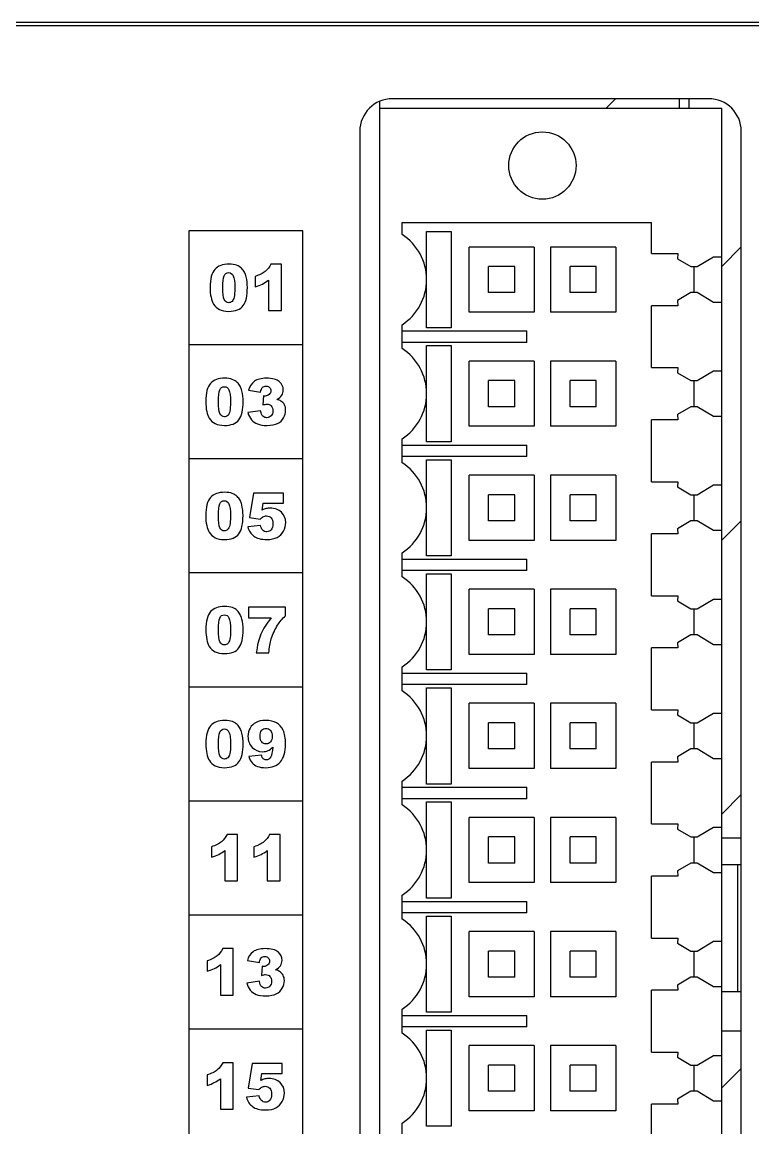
# Model space of a CAD drawing. Header units: millimetres. Extents: x 33 to 632, y -490 to 20.
# Drawn here: x 377.26 to 399.68, y -172.41 to -138.49 of the extents above; entities that cross this region are included whole.
import ezdxf

# ---------------------------------------------------------------- set-up
doc = ezdxf.new("R2010")
doc.units = ezdxf.units.MM

# ---------------------------------------------------------------- blocks, each defined once
blk = doc.blocks.new('MOD_DIM780')
at = {"linetype": 'Continuous'}
for p, q in [((115.369, 131.411), (161.069, 131.411)), ((115.469, 131.511), (160.969, 131.511)), ((146.219, 129.077), (146.219, 128.861)), ((156.319, 129.161), (146.619, 129.161)), ((153.167, 128.861), (153.467, 129.161)), ((155.419, 129.161), (155.419, 128.861)), ((155.719, 128.861), (155.719, 129.161)), ((146.219, 128.861), (146.219, 48.361)), ((156.719, 128.861), (146.219, 128.861)), ((156.719, 48.361), (156.719, 128.861)), ((145.619, 128.161), (145.619, 48.561)), ((157.319, 48.561), (157.319, 128.161)), ((146.919, 124.994), (146.919, 125.361)), ((146.919, 125.361), (154.569, 125.361)), ((154.569, 124.411), (154.569, 125.361)), ((140.369, 125.111), (140.369, 51.611)), ((143.869, 125.111), (140.369, 125.111)), ((143.869, 51.611), (143.869, 125.111)), ((147.669, 123.615), (147.669, 125.086)), ((147.669, 125.086), (148.421, 125.086)), ((148.421, 125.086), (148.421, 122.136)), ((148.969, 122.611), (148.969, 124.611)), ((150.969, 124.611), (148.969, 124.611)), ((150.969, 124.611), (150.969, 122.611)), ((151.469, 124.611), (151.469, 122.611)), ((153.469, 124.611), (151.469, 124.611)), ((153.469, 124.611), (153.469, 122.611)), ((156.719, 124.012), (157.319, 124.612)), ((154.569, 124.411), (155.37, 124.411)), ((155.37, 124.411), (155.369, 124.253)), ((155.369, 124.253), (155.772, 124.011)), ((155.969, 124.011), (156.469, 124.311)), ((156.469, 124.311), (156.719, 124.311)), ((143.212, 124.085), (142.89, 124.085)), ((143.212, 122.661), (143.212, 124.085)), ((149.569, 123.211), (149.569, 124.011)), ((150.369, 124.011), (149.569, 124.011)), ((150.369, 123.211), (150.369, 124.011)), ((152.069, 123.211), (152.069, 124.011)), ((152.869, 124.011), (152.069, 124.011)), ((152.869, 123.211), (152.869, 124.011)), ((155.772, 124.011), (155.969, 124.011)), ((155.869, 124.011), (155.869, 123.211)), ((142.41, 123.709), (142.41, 123.39)), ((142.819, 123.594), (142.819, 122.661)), ((147.669, 122.136), (147.669, 123.607)), ((150.369, 123.211), (149.569, 123.211)), ((152.869, 123.211), (152.069, 123.211)), ((155.772, 123.211), (155.369, 122.968)), ((155.969, 123.211), (155.772, 123.211)), ((156.469, 122.91), (155.969, 123.211)), ((154.569, 120.911), (154.569, 122.811)), ((155.37, 122.811), (154.569, 122.811)), ((155.369, 122.968), (155.37, 122.811)), ((156.719, 122.91), (156.469, 122.91)), ((142.819, 122.661), (143.212, 122.661)), ((150.969, 122.611), (148.969, 122.611)), ((153.469, 122.611), (151.469, 122.611)), ((146.919, 121.494), (146.919, 122.228)), ((148.421, 122.136), (147.669, 122.136)), ((146.919, 122.036), (150.744, 122.036)), ((150.744, 121.686), (150.744, 122.036)), ((143.869, 121.611), (140.369, 121.611)), ((150.744, 121.686), (146.919, 121.686)), ((147.669, 120.115), (147.669, 121.586)), ((147.669, 121.586), (148.421, 121.586)), ((148.421, 121.586), (148.421, 118.636)), ((148.969, 119.111), (148.969, 121.111)), ((150.969, 121.111), (148.969, 121.111)), ((150.969, 121.111), (150.969, 119.111)), ((151.469, 121.111), (151.469, 119.111)), ((153.469, 121.111), (151.469, 121.111)), ((153.469, 121.111), (153.469, 119.111)), ((154.569, 120.911), (155.37, 120.911)), ((155.37, 120.911), (155.369, 120.753)), ((155.969, 120.511), (156.469, 120.811)), ((156.469, 120.811), (156.719, 120.811)), ((149.569, 119.711), (149.569, 120.511)), ((150.369, 120.511), (149.569, 120.511)), ((150.369, 119.711), (150.369, 120.511)), ((152.069, 119.711), (152.069, 120.511)), ((152.869, 120.511), (152.069, 120.511)), ((152.869, 119.711), (152.869, 120.511)), ((155.369, 120.753), (155.772, 120.511)), ((155.772, 120.511), (155.969, 120.511)), ((155.869, 120.511), (155.869, 119.711)), ((142.209, 120.222), (142.576, 120.156)), ((147.669, 118.636), (147.669, 120.107)), ((142.66, 120.043), (142.64, 119.765)), ((142.576, 119.582), (142.188, 119.53)), ((150.369, 119.711), (149.569, 119.711)), ((152.869, 119.711), (152.069, 119.711)), ((155.772, 119.711), (155.369, 119.468)), ((155.369, 119.468), (155.37, 119.311)), ((155.969, 119.711), (155.772, 119.711)), ((156.469, 119.41), (155.969, 119.711)), ((150.969, 119.111), (148.969, 119.111)), ((153.469, 119.111), (151.469, 119.111)), ((154.569, 117.411), (154.569, 119.311)), ((155.37, 119.311), (154.569, 119.311)), ((156.719, 119.41), (156.469, 119.41)), ((146.919, 117.994), (146.919, 118.728)), ((146.919, 118.536), (150.744, 118.536)), ((148.421, 118.636), (147.669, 118.636)), ((150.744, 118.186), (150.744, 118.536)), ((143.869, 118.111), (140.369, 118.111)), ((150.744, 118.186), (146.919, 118.186)), ((147.669, 116.615), (147.669, 118.086)), ((147.669, 118.086), (148.421, 118.086)), ((148.421, 118.086), (148.421, 115.136)), ((148.969, 115.611), (148.969, 117.611)), ((150.969, 117.611), (148.969, 117.611)), ((150.969, 117.611), (150.969, 115.611)), ((151.469, 117.611), (151.469, 115.611)), ((153.469, 117.611), (151.469, 117.611)), ((153.469, 117.611), (153.469, 115.611)), ((154.569, 117.411), (155.37, 117.411)), ((155.37, 117.411), (155.369, 117.253)), ((142.355, 117.061), (142.232, 116.308)), ((143.279, 117.061), (142.355, 117.061)), ((143.279, 116.75), (143.279, 117.061)), ((155.369, 117.253), (155.772, 117.011)), ((155.969, 117.011), (156.469, 117.311)), ((156.469, 117.311), (156.719, 117.311)), ((142.62, 116.54), (142.653, 116.75)), ((142.653, 116.75), (143.279, 116.75)), ((149.569, 116.211), (149.569, 117.011)), ((150.369, 117.011), (149.569, 117.011)), ((150.369, 116.211), (150.369, 117.011)), ((152.069, 116.211), (152.069, 117.011)), ((152.869, 117.011), (152.069, 117.011)), ((152.869, 116.211), (152.869, 117.011)), ((155.772, 117.011), (155.969, 117.011)), ((155.869, 117.011), (155.869, 116.211)), ((147.669, 115.136), (147.669, 116.607)), ((142.575, 116.067), (142.181, 116.024)), ((142.232, 116.308), (142.563, 116.26)), ((150.369, 116.211), (149.569, 116.211)), ((152.869, 116.211), (152.069, 116.211)), ((155.772, 116.211), (155.369, 115.968)), ((155.969, 116.211), (155.772, 116.211)), ((156.469, 115.91), (155.969, 116.211)), ((156.719, 115.612), (157.319, 116.212)), ((154.569, 113.911), (154.569, 115.811)), ((155.37, 115.811), (154.569, 115.811)), ((155.369, 115.968), (155.37, 115.811)), ((156.719, 115.91), (156.469, 115.91)), ((150.969, 115.611), (148.969, 115.611)), ((153.469, 115.611), (151.469, 115.611)), ((146.919, 114.494), (146.919, 115.228)), ((146.919, 115.036), (150.744, 115.036)), ((148.421, 115.136), (147.669, 115.136)), ((150.744, 114.686), (150.744, 115.036)), ((150.744, 114.686), (146.919, 114.686)), ((143.869, 114.611), (140.369, 114.611)), ((147.669, 113.115), (147.669, 114.586)), ((147.669, 114.586), (148.421, 114.586)), ((148.421, 114.586), (148.421, 111.636)), ((148.969, 112.111), (148.969, 114.111)), ((150.969, 114.111), (148.969, 114.111)), ((150.969, 114.111), (150.969, 112.111)), ((151.469, 114.111), (151.469, 112.111)), ((153.469, 114.111), (151.469, 114.111)), ((153.469, 114.111), (153.469, 112.111)), ((154.569, 113.911), (155.37, 113.911)), ((155.37, 113.911), (155.369, 113.753)), ((155.369, 113.753), (155.772, 113.511)), ((155.969, 113.511), (156.469, 113.811)), ((156.469, 113.811), (156.719, 113.811)), ((142.207, 113.561), (142.207, 113.232)), ((143.343, 113.561), (142.207, 113.561)), ((143.343, 113.298), (143.343, 113.561)), ((149.569, 112.711), (149.569, 113.511)), ((150.369, 113.511), (149.569, 113.511)), ((150.369, 112.711), (150.369, 113.511)), ((152.069, 112.711), (152.069, 113.511)), ((152.869, 113.511), (152.069, 113.511)), ((152.869, 112.711), (152.869, 113.511)), ((155.772, 113.511), (155.969, 113.511)), ((155.869, 113.511), (155.869, 112.711)), ((142.207, 113.232), (142.898, 113.232)), ((147.669, 111.636), (147.669, 113.107)), ((150.369, 112.711), (149.569, 112.711)), ((152.869, 112.711), (152.069, 112.711)), ((155.772, 112.711), (155.369, 112.468)), ((155.969, 112.711), (155.772, 112.711)), ((156.469, 112.41), (155.969, 112.711)), ((155.37, 112.311), (154.569, 112.311)), ((154.569, 110.411), (154.569, 112.311)), ((155.369, 112.468), (155.37, 112.311)), ((156.719, 112.41), (156.469, 112.41)), ((142.443, 112.161), (142.831, 112.161)), ((150.969, 112.111), (148.969, 112.111)), ((153.469, 112.111), (151.469, 112.111)), ((146.919, 110.994), (146.919, 111.728)), ((148.421, 111.636), (147.669, 111.636)), ((146.919, 111.536), (150.744, 111.536)), ((150.744, 111.186), (150.744, 111.536)), ((143.869, 111.111), (140.369, 111.111)), ((150.744, 111.186), (146.919, 111.186)), ((147.669, 109.615), (147.669, 111.086)), ((147.669, 111.086), (148.421, 111.086)), ((148.421, 111.086), (148.421, 108.136)), ((148.969, 108.611), (148.969, 110.611)), ((150.969, 110.611), (148.969, 110.611)), ((150.969, 110.611), (150.969, 108.611)), ((151.469, 110.611), (151.469, 108.611)), ((153.469, 110.611), (151.469, 110.611)), ((153.469, 110.611), (153.469, 108.611)), ((154.569, 110.411), (155.37, 110.411)), ((155.37, 110.411), (155.369, 110.253)), ((155.969, 110.011), (156.469, 110.311)), ((156.469, 110.311), (156.719, 110.311)), ((149.569, 109.211), (149.569, 110.011)), ((150.369, 110.011), (149.569, 110.011)), ((150.369, 109.211), (150.369, 110.011)), ((152.069, 109.211), (152.069, 110.011)), ((152.869, 110.011), (152.069, 110.011)), ((152.869, 109.211), (152.869, 110.011)), ((155.369, 110.253), (155.772, 110.011)), ((155.772, 110.011), (155.969, 110.011)), ((155.869, 110.011), (155.869, 109.211)), ((147.669, 108.136), (147.669, 109.607)), ((142.605, 109.024), (142.218, 108.975)), ((150.369, 109.211), (149.569, 109.211)), ((152.869, 109.211), (152.069, 109.211)), ((155.772, 109.211), (155.369, 108.968)), ((155.369, 108.968), (155.37, 108.811)), ((155.969, 109.211), (155.772, 109.211)), ((156.469, 108.91), (155.969, 109.211)), ((156.719, 108.91), (156.469, 108.91)), ((150.969, 108.611), (148.969, 108.611)), ((153.469, 108.611), (151.469, 108.611)), ((155.37, 108.811), (154.569, 108.811)), ((154.569, 106.911), (154.569, 108.811)), ((146.919, 107.494), (146.919, 108.228)), ((146.919, 108.036), (150.744, 108.036)), ((148.421, 108.136), (147.669, 108.136)), ((150.744, 107.686), (150.744, 108.036)), ((143.869, 107.611), (140.369, 107.611)), ((150.744, 107.686), (146.919, 107.686)), ((147.669, 106.115), (147.669, 107.586)), ((147.669, 107.586), (148.421, 107.586)), ((148.421, 107.586), (148.421, 104.636)), ((156.719, 107.212), (157.319, 107.812)), ((150.969, 107.111), (148.969, 107.111)), ((148.969, 105.111), (148.969, 107.111)), ((150.969, 107.111), (150.969, 105.111)), ((153.469, 107.111), (151.469, 107.111)), ((151.469, 107.111), (151.469, 105.111)), ((153.469, 107.111), (153.469, 105.111)), ((154.569, 106.911), (155.37, 106.911)), ((155.37, 106.911), (155.369, 106.753)), ((141.868, 106.585), (141.546, 106.585)), ((141.868, 105.161), (141.868, 106.585)), ((143.173, 106.585), (142.851, 106.585)), ((143.173, 105.161), (143.173, 106.585)), ((155.369, 106.753), (155.772, 106.511)), ((155.969, 106.511), (156.469, 106.811)), ((156.469, 106.811), (156.719, 106.811)), ((141.066, 106.209), (141.066, 105.89)), ((142.37, 106.209), (142.37, 105.89)), ((150.369, 106.511), (149.569, 106.511)), ((149.569, 105.711), (149.569, 106.511)), ((150.369, 105.711), (150.369, 106.511)), ((152.869, 106.511), (152.069, 106.511)), ((152.069, 105.711), (152.069, 106.511)), ((152.869, 105.711), (152.869, 106.511)), ((155.772, 106.511), (155.969, 106.511)), ((155.869, 106.511), (155.869, 105.711)), ((157.319, 106.471), (156.719, 106.471)), ((141.475, 106.094), (141.475, 105.161)), ((142.779, 106.094), (142.779, 105.161)), ((147.669, 104.636), (147.669, 106.107)), ((150.369, 105.711), (149.569, 105.711)), ((152.869, 105.711), (152.069, 105.711)), ((155.772, 105.711), (155.369, 105.468)), ((155.969, 105.711), (155.772, 105.711)), ((156.469, 105.41), (155.969, 105.711)), ((156.719, 105.671), (157.319, 105.671)), ((157.219, 101.771), (157.219, 105.671)), ((155.37, 105.311), (154.569, 105.311)), ((154.569, 103.411), (154.569, 105.311)), ((155.369, 105.468), (155.37, 105.311)), ((156.719, 105.41), (156.469, 105.41)), ((141.475, 105.161), (141.868, 105.161)), ((142.779, 105.161), (143.173, 105.161)), ((150.969, 105.111), (148.969, 105.111)), ((153.469, 105.111), (151.469, 105.111)), ((146.919, 103.994), (146.919, 104.728)), ((146.919, 104.536), (150.744, 104.536)), ((148.421, 104.636), (147.669, 104.636)), ((150.744, 104.186), (150.744, 104.536)), ((150.744, 104.186), (146.919, 104.186)), ((143.869, 104.111), (140.369, 104.111)), ((147.669, 102.615), (147.669, 104.086)), ((147.669, 104.086), (148.421, 104.086)), ((148.421, 104.086), (148.421, 101.136)), ((150.969, 103.611), (148.969, 103.611)), ((148.969, 101.611), (148.969, 103.611)), ((150.969, 103.611), (150.969, 101.611)), ((153.469, 103.611), (151.469, 103.611)), ((151.469, 103.611), (151.469, 101.611)), ((153.469, 103.611), (153.469, 101.611)), ((154.569, 103.411), (155.37, 103.411)), ((155.37, 103.411), (155.369, 103.253)), ((155.369, 103.253), (155.772, 103.011)), ((155.969, 103.011), (156.469, 103.311)), ((156.469, 103.311), (156.719, 103.311)), ((141.736, 103.085), (141.414, 103.085)), ((141.736, 101.661), (141.736, 103.085)), ((150.369, 103.011), (149.569, 103.011)), ((149.569, 102.211), (149.569, 103.011)), ((150.369, 102.211), (150.369, 103.011)), ((152.869, 103.011), (152.069, 103.011)), ((152.069, 102.211), (152.069, 103.011)), ((152.869, 102.211), (152.869, 103.011)), ((155.772, 103.011), (155.969, 103.011)), ((155.869, 103.011), (155.869, 102.211)), ((140.934, 102.709), (140.934, 102.39)), ((141.343, 102.594), (141.343, 101.661)), ((142.169, 102.722), (142.537, 102.656)), ((142.621, 102.543), (142.601, 102.265)), ((147.669, 101.136), (147.669, 102.607)), ((150.369, 102.211), (149.569, 102.211)), ((152.869, 102.211), (152.069, 102.211)), ((155.772, 102.211), (155.369, 101.968)), ((155.969, 102.211), (155.772, 102.211)), ((156.469, 101.91), (155.969, 102.211)), ((142.537, 102.082), (142.148, 102.03)), ((155.37, 101.811), (154.569, 101.811)), ((154.569, 99.911), (154.569, 101.811)), ((155.369, 101.968), (155.37, 101.811)), ((156.719, 101.91), (156.469, 101.91)), ((141.343, 101.661), (141.736, 101.661)), ((150.969, 101.611), (148.969, 101.611)), ((153.469, 101.611), (151.469, 101.611)), ((156.719, 101.771), (157.319, 101.771)), ((146.919, 100.494), (146.919, 101.228)), ((148.421, 101.136), (147.669, 101.136)), ((146.919, 101.036), (150.744, 101.036)), ((150.744, 100.686), (150.744, 101.036)), ((143.869, 100.611), (140.369, 100.611)), ((150.744, 100.686), (146.919, 100.686)), ((147.669, 100.586), (148.421, 100.586)), ((147.669, 99.115), (147.669, 100.586)), ((148.421, 100.586), (148.421, 97.636)), ((156.719, 100.561), (157.319, 100.561)), ((150.969, 100.111), (148.969, 100.111)), ((148.969, 98.111), (148.969, 100.111)), ((150.969, 100.111), (150.969, 98.111)), ((153.469, 100.111), (151.469, 100.111)), ((151.469, 100.111), (151.469, 98.111)), ((153.469, 100.111), (153.469, 98.111)), ((154.569, 99.911), (155.37, 99.911)), ((155.37, 99.911), (155.369, 99.753)), ((155.369, 99.753), (155.772, 99.511)), ((155.969, 99.511), (156.469, 99.811)), ((156.469, 99.811), (156.719, 99.811)), ((141.735, 99.585), (141.413, 99.585)), ((141.735, 98.161), (141.735, 99.585)), ((142.315, 99.561), (142.192, 98.808)), ((143.239, 99.561), (142.315, 99.561)), ((143.239, 99.25), (143.239, 99.561)), ((150.369, 99.511), (149.569, 99.511)), ((149.569, 98.711), (149.569, 99.511)), ((150.369, 98.711), (150.369, 99.511)), ((152.869, 99.511), (152.069, 99.511)), ((152.069, 98.711), (152.069, 99.511)), ((152.869, 98.711), (152.869, 99.511)), ((155.772, 99.511), (155.969, 99.511)), ((155.869, 99.511), (155.869, 98.711)), ((156.719, 98.811), (157.319, 99.411)), ((140.933, 99.209), (140.933, 98.89)), ((141.341, 99.094), (141.341, 98.161)), ((142.58, 99.04), (142.613, 99.25)), ((142.613, 99.25), (143.239, 99.25)), ((147.669, 97.636), (147.669, 99.107)), ((142.192, 98.808), (142.524, 98.76)), ((142.535, 98.567), (142.142, 98.524)), ((150.369, 98.711), (149.569, 98.711)), ((152.869, 98.711), (152.069, 98.711)), ((155.772, 98.711), (155.369, 98.468)), ((155.369, 98.468), (155.37, 98.311)), ((155.969, 98.711), (155.772, 98.711)), ((156.469, 98.41), (155.969, 98.711)), ((156.719, 98.41), (156.469, 98.41)), ((141.341, 98.161), (141.735, 98.161)), ((150.969, 98.111), (148.969, 98.111)), ((153.469, 98.111), (151.469, 98.111)), ((155.37, 98.311), (154.569, 98.311)), ((154.569, 96.411), (154.569, 98.311)), ((146.919, 96.994), (146.919, 97.728)), ((148.421, 97.636), (147.669, 97.636))]:
    blk.add_line(p, q, dxfattribs=at)
blk.add_circle((151.219, 127.111), 1.033, dxfattribs=at)
for centre, radius, start, end in [((146.619, 128.161), 1, 90, 180), ((156.319, 128.161), 1, 0, 90), ((146.019, 123.611), 1.65, 303.0557, 56.9443), ((146.019, 120.111), 1.65, 303.0557, 56.9443), ((146.019, 116.611), 1.65, 303.0557, 56.9443), ((146.019, 113.111), 1.65, 303.0557, 56.9443), ((146.019, 109.611), 1.65, 303.0557, 56.9443), ((146.019, 106.111), 1.65, 303.0557, 56.9443), ((146.019, 102.611), 1.65, 303.0557, 56.9443), ((146.019, 99.111), 1.65, 303.0557, 56.9443)]:
    blk.add_arc(centre, radius, start, end, dxfattribs=at)
for points in [[(141.17, 123.925), (141.074, 123.818), (141.026, 123.632), (141.026, 123.366)], [(141.608, 124.085), (141.411, 124.085), (141.265, 124.031), (141.17, 123.925)], [(141.84, 124.049), (141.779, 124.072), (141.701, 124.085), (141.608, 124.085)], [(141.988, 123.959), (141.95, 123.996), (141.9, 124.026), (141.84, 124.049)], [(142.078, 123.841), (142.056, 123.882), (142.026, 123.921), (141.988, 123.959)], [(142.131, 123.698), (142.118, 123.752), (142.1, 123.8), (142.078, 123.841)], [(142.719, 123.863), (142.645, 123.803), (142.542, 123.751), (142.41, 123.709)], [(142.89, 124.085), (142.848, 123.997), (142.791, 123.922), (142.719, 123.863)], [(141.412, 123.365), (141.412, 123.541), (141.426, 123.662), (141.455, 123.727)], [(141.455, 123.727), (141.484, 123.792), (141.53, 123.826), (141.594, 123.826)], [(141.594, 123.826), (141.657, 123.826), (141.704, 123.793), (141.736, 123.729)], [(141.736, 123.729), (141.767, 123.665), (141.784, 123.54), (141.784, 123.355)], [(142.17, 123.371), (142.17, 123.484), (142.157, 123.593), (142.131, 123.698)], [(142.634, 123.476), (142.693, 123.506), (142.755, 123.545), (142.819, 123.594)], [(141.026, 123.366), (141.026, 123.258), (141.035, 123.159), (141.054, 123.069)], [(141.459, 123), (141.427, 123.065), (141.412, 123.187), (141.412, 123.365)], [(141.784, 123.355), (141.784, 123.228), (141.776, 123.134), (141.763, 123.075)], [(142.042, 122.813), (142.127, 122.931), (142.17, 123.117), (142.17, 123.371)], [(142.41, 123.39), (142.5, 123.417), (142.574, 123.446), (142.634, 123.476)], [(141.054, 123.069), (141.073, 122.98), (141.099, 122.91), (141.132, 122.858)], [(141.132, 122.858), (141.179, 122.786), (141.239, 122.73), (141.312, 122.693)], [(141.596, 122.902), (141.536, 122.902), (141.49, 122.935), (141.459, 123)], [(141.699, 122.943), (141.67, 122.916), (141.636, 122.902), (141.596, 122.902)], [(141.597, 122.637), (141.807, 122.637), (141.955, 122.695), (142.042, 122.813)], [(141.763, 123.075), (141.749, 123.015), (141.727, 122.971), (141.699, 122.943)], [(141.312, 122.693), (141.384, 122.656), (141.479, 122.637), (141.597, 122.637)], [(141.476, 120.585), (141.279, 120.585), (141.133, 120.531), (141.038, 120.425)], [(141.708, 120.549), (141.647, 120.572), (141.57, 120.585), (141.476, 120.585)], [(141.856, 120.459), (141.818, 120.496), (141.768, 120.526), (141.708, 120.549)], [(141.946, 120.341), (141.924, 120.382), (141.894, 120.421), (141.856, 120.459)], [(142.384, 120.491), (142.297, 120.428), (142.239, 120.338), (142.209, 120.222)], [(142.754, 120.585), (142.594, 120.585), (142.471, 120.553), (142.384, 120.491)], [(143.15, 120.482), (143.068, 120.55), (142.936, 120.585), (142.754, 120.585)], [(143.272, 120.225), (143.272, 120.329), (143.231, 120.414), (143.15, 120.482)], [(141.038, 120.425), (140.942, 120.318), (140.894, 120.132), (140.894, 119.866)], [(141.28, 119.865), (141.28, 120.041), (141.295, 120.162), (141.323, 120.227)], [(141.323, 120.227), (141.352, 120.292), (141.398, 120.326), (141.463, 120.326)], [(141.463, 120.326), (141.526, 120.326), (141.573, 120.293), (141.604, 120.229)], [(141.604, 120.229), (141.636, 120.165), (141.652, 120.04), (141.652, 119.855)], [(141.999, 120.198), (141.986, 120.252), (141.968, 120.3), (141.946, 120.341)], [(142.039, 119.871), (142.039, 119.984), (142.025, 120.093), (141.999, 120.198)], [(142.576, 120.156), (142.586, 120.225), (142.606, 120.273), (142.634, 120.301)], [(142.634, 120.301), (142.663, 120.329), (142.7, 120.343), (142.746, 120.343)], [(142.746, 120.343), (142.79, 120.343), (142.825, 120.33), (142.851, 120.304)], [(142.889, 120.203), (142.889, 120.158), (142.872, 120.119), (142.838, 120.087)], [(142.851, 120.304), (142.876, 120.279), (142.889, 120.245), (142.889, 120.203)], [(143.223, 120.061), (143.255, 120.11), (143.272, 120.164), (143.272, 120.225)], [(140.894, 119.866), (140.894, 119.758), (140.903, 119.659), (140.922, 119.569)], [(141.327, 119.5), (141.296, 119.565), (141.28, 119.687), (141.28, 119.865)], [(141.652, 119.855), (141.652, 119.728), (141.644, 119.634), (141.631, 119.575)], [(141.91, 119.313), (141.996, 119.431), (142.039, 119.617), (142.039, 119.871)], [(142.64, 119.765), (142.694, 119.78), (142.736, 119.788), (142.766, 119.788)], [(142.711, 120.038), (142.698, 120.038), (142.681, 120.039), (142.66, 120.043)], [(142.838, 120.087), (142.803, 120.055), (142.761, 120.038), (142.711, 120.038)], [(142.766, 119.788), (142.824, 119.788), (142.868, 119.77), (142.902, 119.734)], [(143.073, 119.932), (143.14, 119.969), (143.189, 120.012), (143.223, 120.061)], [(143.197, 119.885), (143.168, 119.903), (143.126, 119.919), (143.073, 119.932)], [(143.305, 119.772), (143.279, 119.819), (143.243, 119.857), (143.197, 119.885)], [(143.344, 119.605), (143.344, 119.67), (143.331, 119.725), (143.305, 119.772)], [(140.922, 119.569), (140.941, 119.48), (140.967, 119.41), (141.001, 119.358)], [(141.465, 119.402), (141.404, 119.402), (141.359, 119.435), (141.327, 119.5)], [(141.567, 119.443), (141.538, 119.416), (141.504, 119.402), (141.465, 119.402)], [(141.631, 119.575), (141.617, 119.515), (141.595, 119.471), (141.567, 119.443)], [(142.188, 119.53), (142.212, 119.442), (142.249, 119.37), (142.296, 119.313)], [(142.647, 119.419), (142.614, 119.449), (142.591, 119.504), (142.576, 119.582)], [(142.77, 119.374), (142.72, 119.374), (142.679, 119.388), (142.647, 119.419)], [(142.9, 119.431), (142.866, 119.393), (142.822, 119.374), (142.77, 119.374)], [(142.952, 119.584), (142.952, 119.52), (142.934, 119.469), (142.9, 119.431)], [(142.902, 119.734), (142.935, 119.698), (142.952, 119.649), (142.952, 119.584)], [(143.28, 119.37), (143.322, 119.444), (143.344, 119.523), (143.344, 119.605)], [(141.001, 119.358), (141.047, 119.286), (141.107, 119.23), (141.18, 119.193)], [(141.18, 119.193), (141.253, 119.156), (141.347, 119.137), (141.466, 119.137)], [(141.466, 119.137), (141.676, 119.137), (141.824, 119.195), (141.91, 119.313)], [(142.296, 119.313), (142.344, 119.255), (142.404, 119.211), (142.478, 119.182)], [(142.478, 119.182), (142.551, 119.152), (142.652, 119.137), (142.78, 119.137)], [(142.78, 119.137), (142.909, 119.137), (143.015, 119.158), (143.096, 119.197)], [(143.096, 119.197), (143.176, 119.237), (143.237, 119.295), (143.28, 119.37)], [(141.475, 117.085), (141.278, 117.085), (141.132, 117.031), (141.037, 116.925)], [(141.707, 117.049), (141.646, 117.072), (141.568, 117.085), (141.475, 117.085)], [(141.855, 116.959), (141.817, 116.996), (141.767, 117.026), (141.707, 117.049)], [(141.037, 116.925), (140.941, 116.818), (140.893, 116.632), (140.893, 116.366)], [(141.279, 116.365), (141.279, 116.541), (141.293, 116.662), (141.322, 116.727)], [(141.322, 116.727), (141.35, 116.792), (141.396, 116.826), (141.461, 116.826)], [(141.461, 116.826), (141.524, 116.826), (141.571, 116.793), (141.603, 116.729)], [(141.603, 116.729), (141.634, 116.665), (141.65, 116.54), (141.65, 116.355)], [(141.944, 116.841), (141.923, 116.882), (141.893, 116.921), (141.855, 116.959)], [(141.998, 116.698), (141.985, 116.752), (141.966, 116.8), (141.944, 116.841)], [(140.893, 116.366), (140.893, 116.258), (140.902, 116.159), (140.921, 116.069)], [(141.326, 116), (141.294, 116.065), (141.279, 116.187), (141.279, 116.365)], [(141.908, 115.813), (141.994, 115.931), (142.037, 116.117), (142.037, 116.371)], [(142.037, 116.371), (142.037, 116.484), (142.024, 116.593), (141.998, 116.698)], [(142.748, 116.586), (142.706, 116.576), (142.663, 116.56), (142.62, 116.54)], [(142.874, 116.601), (142.832, 116.601), (142.79, 116.596), (142.748, 116.586)], [(143.214, 116.474), (143.127, 116.558), (143.013, 116.601), (142.874, 116.601)], [(143.345, 116.154), (143.345, 116.282), (143.301, 116.389), (143.214, 116.474)], [(140.921, 116.069), (140.94, 115.98), (140.966, 115.91), (140.999, 115.858)], [(141.629, 116.075), (141.616, 116.015), (141.594, 115.971), (141.565, 115.943)], [(141.65, 116.355), (141.65, 116.228), (141.643, 116.134), (141.629, 116.075)], [(142.181, 116.024), (142.2, 115.958), (142.224, 115.903), (142.253, 115.859)], [(142.563, 116.26), (142.594, 116.295), (142.623, 116.32), (142.649, 116.333)], [(142.641, 115.922), (142.606, 115.955), (142.584, 116.004), (142.575, 116.067)], [(142.649, 116.333), (142.684, 116.351), (142.72, 116.361), (142.758, 116.361)], [(142.758, 116.361), (142.817, 116.361), (142.864, 116.341), (142.9, 116.302)], [(142.9, 116.302), (142.936, 116.263), (142.954, 116.202), (142.954, 116.119)], [(142.954, 116.119), (142.954, 116.037), (142.936, 115.976), (142.9, 115.935)], [(143.278, 115.894), (143.323, 115.977), (143.345, 116.064), (143.345, 116.154)], [(140.999, 115.858), (141.046, 115.786), (141.106, 115.73), (141.179, 115.693)], [(141.179, 115.693), (141.251, 115.656), (141.346, 115.637), (141.464, 115.637)], [(141.463, 115.902), (141.403, 115.902), (141.357, 115.935), (141.326, 116)], [(141.565, 115.943), (141.537, 115.916), (141.502, 115.902), (141.463, 115.902)], [(141.464, 115.637), (141.674, 115.637), (141.822, 115.695), (141.908, 115.813)], [(142.253, 115.859), (142.282, 115.815), (142.319, 115.775), (142.365, 115.741)], [(142.365, 115.741), (142.41, 115.707), (142.467, 115.68), (142.533, 115.663)], [(142.767, 115.874), (142.718, 115.874), (142.676, 115.89), (142.641, 115.922)], [(142.9, 115.935), (142.865, 115.894), (142.82, 115.874), (142.767, 115.874)], [(142.771, 115.637), (142.898, 115.637), (143.004, 115.659), (143.087, 115.703)], [(143.087, 115.703), (143.169, 115.747), (143.233, 115.81), (143.278, 115.894)], [(142.533, 115.663), (142.599, 115.646), (142.678, 115.637), (142.771, 115.637)], [(141.039, 113.425), (140.944, 113.318), (140.896, 113.132), (140.896, 112.866)], [(141.477, 113.585), (141.281, 113.585), (141.135, 113.531), (141.039, 113.425)], [(141.325, 113.227), (141.353, 113.292), (141.399, 113.326), (141.464, 113.326)], [(141.464, 113.326), (141.527, 113.326), (141.574, 113.293), (141.605, 113.229)], [(141.709, 113.549), (141.648, 113.572), (141.571, 113.585), (141.477, 113.585)], [(141.858, 113.459), (141.819, 113.496), (141.77, 113.526), (141.709, 113.549)], [(141.947, 113.341), (141.925, 113.382), (141.896, 113.421), (141.858, 113.459)], [(142.001, 113.198), (141.987, 113.252), (141.969, 113.3), (141.947, 113.341)], [(141.282, 112.865), (141.282, 113.041), (141.296, 113.162), (141.325, 113.227)], [(141.605, 113.229), (141.637, 113.165), (141.653, 113.04), (141.653, 112.855)], [(142.04, 112.871), (142.04, 112.984), (142.027, 113.093), (142.001, 113.198)], [(142.898, 113.232), (142.756, 113.056), (142.652, 112.89), (142.587, 112.736)], [(142.904, 112.588), (142.951, 112.742), (143.015, 112.883), (143.095, 113.009)], [(143.095, 113.009), (143.161, 113.112), (143.243, 113.208), (143.343, 113.298)], [(140.896, 112.866), (140.896, 112.758), (140.904, 112.659), (140.924, 112.569)], [(141.329, 112.5), (141.297, 112.565), (141.282, 112.687), (141.282, 112.865)], [(141.653, 112.855), (141.653, 112.728), (141.646, 112.634), (141.632, 112.575)], [(141.911, 112.313), (141.997, 112.431), (142.04, 112.617), (142.04, 112.871)], [(142.587, 112.736), (142.521, 112.581), (142.474, 112.389), (142.443, 112.161)], [(140.924, 112.569), (140.943, 112.48), (140.968, 112.41), (141.002, 112.358)], [(141.002, 112.358), (141.049, 112.286), (141.109, 112.23), (141.181, 112.193)], [(141.466, 112.402), (141.406, 112.402), (141.36, 112.435), (141.329, 112.5)], [(141.568, 112.443), (141.54, 112.416), (141.505, 112.402), (141.466, 112.402)], [(141.467, 112.137), (141.677, 112.137), (141.825, 112.195), (141.911, 112.313)], [(141.632, 112.575), (141.619, 112.515), (141.597, 112.471), (141.568, 112.443)], [(142.831, 112.161), (142.843, 112.325), (142.868, 112.467), (142.904, 112.588)], [(141.181, 112.193), (141.254, 112.156), (141.349, 112.137), (141.467, 112.137)], [(141.04, 109.925), (140.944, 109.818), (140.896, 109.632), (140.896, 109.366)], [(141.478, 110.085), (141.281, 110.085), (141.135, 110.031), (141.04, 109.925)], [(141.71, 110.049), (141.649, 110.072), (141.572, 110.085), (141.478, 110.085)], [(141.858, 109.959), (141.82, 109.996), (141.77, 110.026), (141.71, 110.049)], [(141.948, 109.841), (141.926, 109.882), (141.896, 109.921), (141.858, 109.959)], [(142.436, 110.026), (142.358, 109.986), (142.298, 109.929), (142.254, 109.853)], [(142.726, 110.085), (142.61, 110.085), (142.512, 110.065), (142.436, 110.026)], [(143.063, 110.012), (142.978, 110.06), (142.866, 110.085), (142.726, 110.085)], [(143.266, 109.783), (143.215, 109.888), (143.147, 109.964), (143.063, 110.012)], [(141.282, 109.365), (141.282, 109.541), (141.297, 109.662), (141.325, 109.727)], [(141.325, 109.727), (141.354, 109.792), (141.4, 109.826), (141.465, 109.826)], [(141.465, 109.826), (141.528, 109.826), (141.574, 109.793), (141.606, 109.729)], [(141.606, 109.729), (141.637, 109.665), (141.654, 109.54), (141.654, 109.355)], [(142.001, 109.698), (141.988, 109.752), (141.97, 109.8), (141.948, 109.841)], [(142.04, 109.371), (142.04, 109.484), (142.027, 109.593), (142.001, 109.698)], [(142.254, 109.853), (142.21, 109.776), (142.188, 109.691), (142.188, 109.598)], [(142.188, 109.598), (142.188, 109.462), (142.231, 109.349), (142.317, 109.26)], [(142.558, 109.609), (142.558, 109.686), (142.574, 109.745), (142.609, 109.784)], [(142.61, 109.429), (142.575, 109.471), (142.558, 109.531), (142.558, 109.609)], [(142.609, 109.784), (142.643, 109.822), (142.686, 109.842), (142.738, 109.842)], [(142.738, 109.842), (142.792, 109.842), (142.839, 109.82), (142.877, 109.777)], [(142.877, 109.777), (142.915, 109.734), (142.934, 109.675), (142.934, 109.599)], [(142.934, 109.599), (142.934, 109.525), (142.916, 109.468), (142.88, 109.428)], [(143.342, 109.368), (143.342, 109.54), (143.316, 109.678), (143.266, 109.783)], [(140.896, 109.366), (140.896, 109.258), (140.905, 109.159), (140.924, 109.069)], [(141.329, 109), (141.297, 109.065), (141.282, 109.187), (141.282, 109.365)], [(141.654, 109.355), (141.654, 109.228), (141.646, 109.134), (141.633, 109.075)], [(141.912, 108.813), (141.997, 108.931), (142.04, 109.117), (142.04, 109.371)], [(142.317, 109.26), (142.403, 109.171), (142.509, 109.127), (142.635, 109.127)], [(142.743, 109.367), (142.69, 109.367), (142.646, 109.387), (142.61, 109.429)], [(142.88, 109.428), (142.844, 109.387), (142.798, 109.367), (142.743, 109.367)], [(142.805, 109.16), (142.854, 109.182), (142.902, 109.217), (142.949, 109.265)], [(142.949, 109.265), (142.935, 109.114), (142.916, 109.016), (142.891, 108.97)], [(143.182, 108.813), (143.289, 108.93), (143.342, 109.115), (143.342, 109.368)], [(140.924, 109.069), (140.943, 108.98), (140.969, 108.91), (141.003, 108.858)], [(141.467, 108.902), (141.406, 108.902), (141.36, 108.935), (141.329, 109)], [(141.569, 108.943), (141.54, 108.916), (141.506, 108.902), (141.467, 108.902)], [(141.633, 109.075), (141.619, 109.015), (141.597, 108.971), (141.569, 108.943)], [(142.218, 108.975), (142.241, 108.9), (142.273, 108.838), (142.316, 108.788)], [(142.656, 108.908), (142.632, 108.931), (142.614, 108.969), (142.605, 109.024)], [(142.635, 109.127), (142.699, 109.127), (142.756, 109.137), (142.805, 109.16)], [(142.745, 108.876), (142.71, 108.876), (142.68, 108.886), (142.656, 108.908)], [(142.891, 108.97), (142.856, 108.907), (142.807, 108.876), (142.745, 108.876)], [(141.003, 108.858), (141.049, 108.786), (141.109, 108.73), (141.182, 108.693)], [(141.182, 108.693), (141.254, 108.656), (141.349, 108.637), (141.467, 108.637)], [(141.467, 108.637), (141.678, 108.637), (141.826, 108.695), (141.912, 108.813)], [(142.316, 108.788), (142.358, 108.739), (142.412, 108.701), (142.477, 108.675)], [(142.477, 108.675), (142.541, 108.65), (142.629, 108.637), (142.74, 108.637)], [(142.74, 108.637), (142.929, 108.637), (143.076, 108.695), (143.182, 108.813)], [(141.546, 106.585), (141.504, 106.497), (141.447, 106.422), (141.374, 106.363)], [(142.851, 106.585), (142.809, 106.497), (142.751, 106.422), (142.679, 106.363)], [(141.374, 106.363), (141.301, 106.303), (141.198, 106.251), (141.066, 106.209)], [(142.679, 106.363), (142.605, 106.303), (142.502, 106.251), (142.37, 106.209)], [(141.066, 105.89), (141.156, 105.917), (141.23, 105.946), (141.29, 105.976)], [(141.29, 105.976), (141.349, 106.006), (141.411, 106.045), (141.475, 106.094)], [(142.37, 105.89), (142.46, 105.917), (142.535, 105.946), (142.594, 105.976)], [(142.594, 105.976), (142.653, 106.006), (142.715, 106.045), (142.779, 106.094)], [(141.243, 102.863), (141.169, 102.803), (141.066, 102.751), (140.934, 102.709)], [(141.414, 103.085), (141.372, 102.997), (141.315, 102.922), (141.243, 102.863)], [(142.345, 102.991), (142.258, 102.928), (142.199, 102.838), (142.169, 102.722)], [(142.714, 103.085), (142.555, 103.085), (142.432, 103.053), (142.345, 102.991)], [(142.537, 102.656), (142.546, 102.725), (142.566, 102.773), (142.595, 102.801)], [(142.595, 102.801), (142.623, 102.829), (142.661, 102.843), (142.707, 102.843)], [(142.707, 102.843), (142.75, 102.843), (142.786, 102.83), (142.811, 102.804)], [(143.11, 102.982), (143.028, 103.05), (142.897, 103.085), (142.714, 103.085)], [(142.811, 102.804), (142.836, 102.779), (142.85, 102.745), (142.85, 102.703)], [(143.233, 102.725), (143.233, 102.829), (143.192, 102.914), (143.11, 102.982)], [(140.934, 102.39), (141.024, 102.417), (141.098, 102.446), (141.158, 102.476)], [(141.158, 102.476), (141.217, 102.506), (141.279, 102.545), (141.343, 102.594)], [(142.671, 102.538), (142.659, 102.538), (142.642, 102.539), (142.621, 102.543)], [(142.798, 102.587), (142.764, 102.555), (142.722, 102.538), (142.671, 102.538)], [(142.85, 102.703), (142.85, 102.658), (142.833, 102.619), (142.798, 102.587)], [(143.033, 102.432), (143.1, 102.469), (143.15, 102.512), (143.183, 102.561)], [(143.183, 102.561), (143.216, 102.61), (143.233, 102.664), (143.233, 102.725)], [(142.601, 102.265), (142.654, 102.28), (142.696, 102.288), (142.727, 102.288)], [(142.727, 102.288), (142.784, 102.288), (142.829, 102.27), (142.862, 102.234)], [(142.862, 102.234), (142.896, 102.198), (142.913, 102.149), (142.913, 102.084)], [(143.157, 102.385), (143.129, 102.403), (143.087, 102.419), (143.033, 102.432)], [(143.265, 102.272), (143.239, 102.319), (143.203, 102.357), (143.157, 102.385)], [(143.304, 102.105), (143.304, 102.17), (143.291, 102.225), (143.265, 102.272)], [(142.148, 102.03), (142.173, 101.942), (142.209, 101.87), (142.257, 101.813)], [(142.257, 101.813), (142.304, 101.755), (142.365, 101.711), (142.438, 101.682)], [(142.607, 101.919), (142.575, 101.949), (142.552, 102.004), (142.537, 102.082)], [(142.73, 101.874), (142.681, 101.874), (142.64, 101.888), (142.607, 101.919)], [(142.86, 101.931), (142.826, 101.893), (142.782, 101.874), (142.73, 101.874)], [(142.913, 102.084), (142.913, 102.02), (142.895, 101.969), (142.86, 101.931)], [(143.056, 101.697), (143.136, 101.737), (143.197, 101.795), (143.24, 101.87)], [(143.24, 101.87), (143.282, 101.944), (143.304, 102.023), (143.304, 102.105)], [(142.438, 101.682), (142.512, 101.652), (142.612, 101.637), (142.74, 101.637)], [(142.74, 101.637), (142.87, 101.637), (142.976, 101.658), (143.056, 101.697)], [(141.413, 99.585), (141.371, 99.497), (141.314, 99.422), (141.241, 99.363)], [(141.241, 99.363), (141.168, 99.303), (141.064, 99.251), (140.933, 99.209)], [(141.156, 98.976), (141.215, 99.006), (141.277, 99.045), (141.341, 99.094)], [(142.708, 99.086), (142.666, 99.076), (142.623, 99.06), (142.58, 99.04)], [(142.834, 99.101), (142.792, 99.101), (142.75, 99.096), (142.708, 99.086)], [(143.174, 98.974), (143.087, 99.058), (142.973, 99.101), (142.834, 99.101)], [(140.933, 98.89), (141.022, 98.917), (141.097, 98.946), (141.156, 98.976)], [(142.524, 98.76), (142.554, 98.795), (142.583, 98.82), (142.609, 98.833)], [(142.609, 98.833), (142.644, 98.851), (142.68, 98.861), (142.718, 98.861)], [(142.718, 98.861), (142.778, 98.861), (142.824, 98.841), (142.86, 98.802)], [(142.86, 98.802), (142.896, 98.763), (142.914, 98.702), (142.914, 98.619)], [(143.306, 98.654), (143.306, 98.782), (143.262, 98.889), (143.174, 98.974)], [(142.142, 98.524), (142.161, 98.458), (142.185, 98.403), (142.213, 98.359)], [(142.602, 98.422), (142.567, 98.455), (142.545, 98.504), (142.535, 98.567)], [(142.727, 98.374), (142.678, 98.374), (142.636, 98.39), (142.602, 98.422)], [(142.861, 98.435), (142.825, 98.394), (142.781, 98.374), (142.727, 98.374)], [(142.914, 98.619), (142.914, 98.537), (142.896, 98.476), (142.861, 98.435)], [(143.047, 98.203), (143.129, 98.247), (143.193, 98.31), (143.238, 98.394)], [(143.238, 98.394), (143.283, 98.477), (143.306, 98.564), (143.306, 98.654)], [(142.213, 98.359), (142.242, 98.315), (142.279, 98.275), (142.325, 98.241)], [(142.325, 98.241), (142.371, 98.207), (142.427, 98.18), (142.493, 98.163)], [(142.493, 98.163), (142.559, 98.146), (142.638, 98.137), (142.731, 98.137)], [(142.731, 98.137), (142.859, 98.137), (142.965, 98.159), (143.047, 98.203)]]:
    blk.add_open_spline(points, degree=3, dxfattribs=at)

msp = doc.modelspace()

# ---------------------------------------------------------------- block references
msp.add_blockref('MOD_DIM780', (242, -270))

doc.saveas('drawing.dxf')
